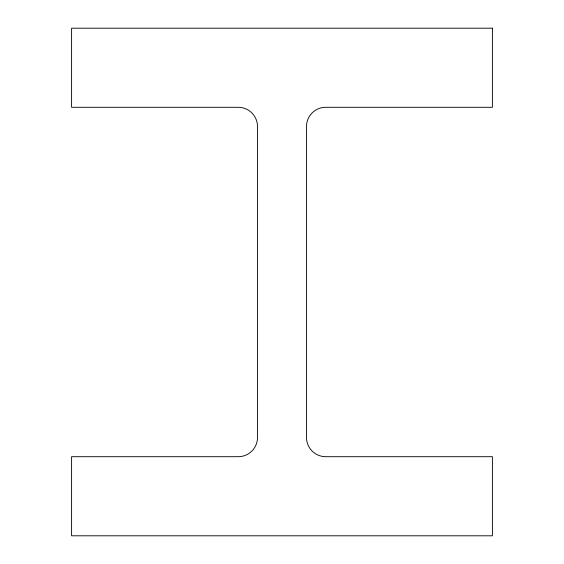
<?xml version="1.0" encoding="UTF-8"?>
<svg xmlns="http://www.w3.org/2000/svg" width="564" height="564" viewBox="0 0 564 564"><rect width="100%" height="100%" fill="white"/><g stroke="black" fill="none" stroke-linecap="round" stroke-linejoin="round"><path stroke-width="0.85" d="M492.407 28.2L71.593 28.2L71.593 107.301L238.283 107.301A19.218 19.218 0 0 1 257.501 126.519L257.501 437.481A19.218 19.218 0 0 1 238.283 456.699L71.593 456.699L71.593 535.8L492.407 535.8L492.407 456.699L325.717 456.699A19.218 19.218 0 0 1 306.499 437.481L306.499 126.519A19.218 19.218 0 0 1 325.717 107.301L492.407 107.301L492.407 28.2"/></g></svg>
